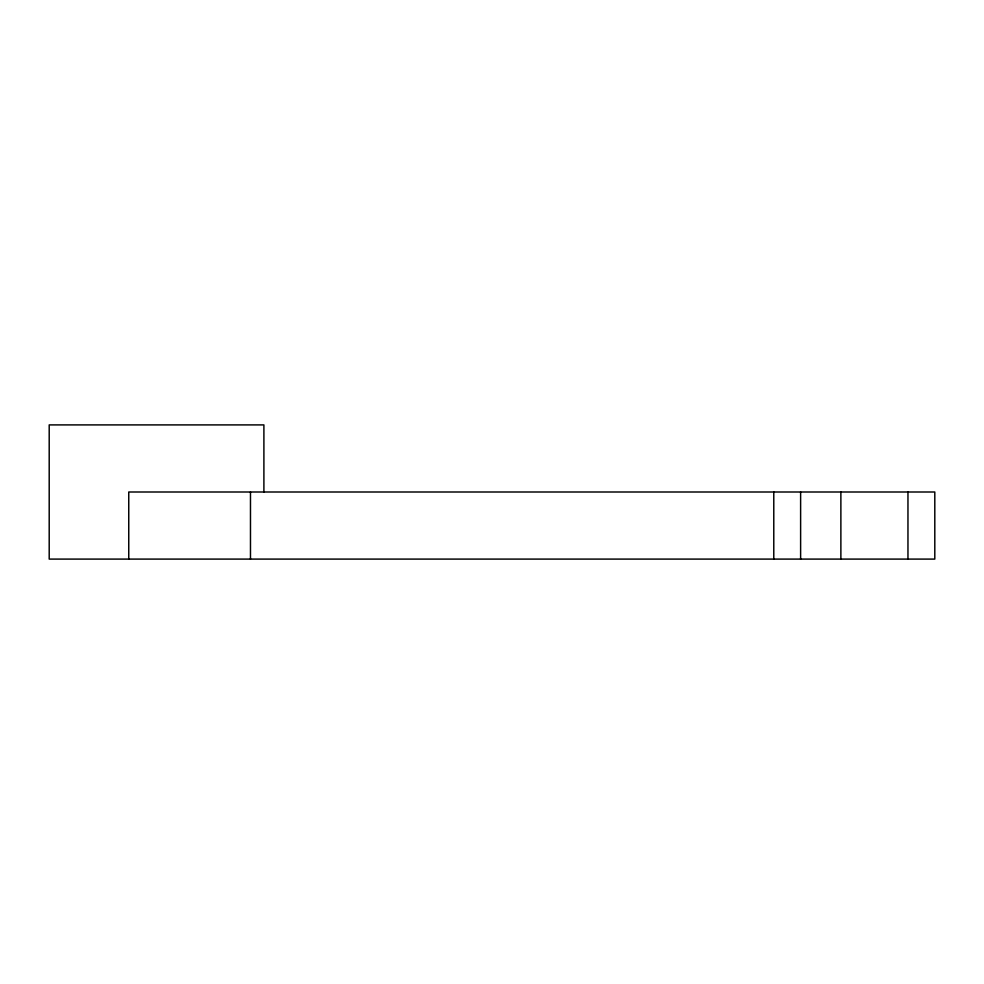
<?xml version="1.0" encoding="UTF-8"?>
<svg xmlns="http://www.w3.org/2000/svg" width="984" height="984" viewBox="0 0 984 984"><rect width="100%" height="100%" fill="white"/><g stroke="black" fill="none" stroke-linecap="round" stroke-linejoin="round"><path stroke-width="1.48" d="M907.961 492L907.961 559.096M840.877 492L840.877 559.096M800.619 492L800.619 559.096M773.781 492L773.781 559.096M263.897 492L263.897 424.904L49.2 424.904L49.2 559.096L934.8 559.096L934.8 492L128.756 492L128.756 559.096M250.477 492L250.477 559.096"/></g></svg>
